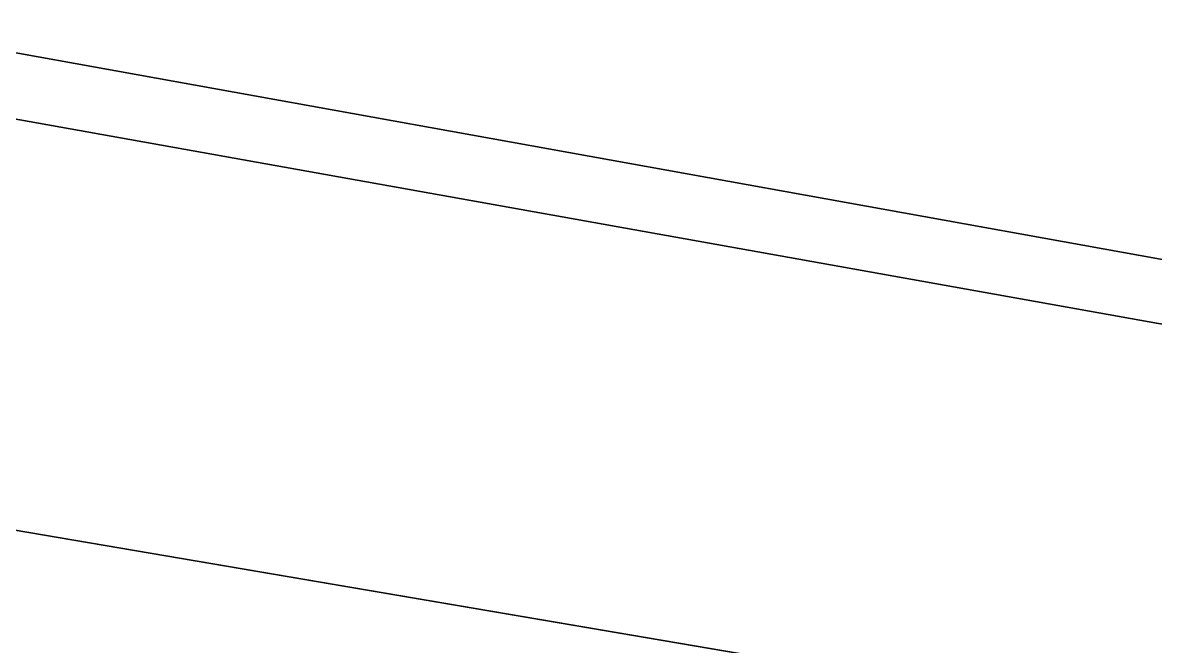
# Model space of a CAD drawing. Header units: metres. Extents: x 503497 to 504361, y 6966567 to 6966857.
# Drawn here: x 504137.9305 to 504138.0007, y 6966712.1804 to 6966712.219 of the extents above; entities that cross this region are included whole.
import ezdxf

# ---------------------------------------------------------------- set-up
doc = ezdxf.new("R2010")
doc.units = ezdxf.units.M

msp = doc.modelspace()

# ---------------------------------------------------------------- linework, layer by layer
at = {"layer": 'SHADOW_APPROVED_20260122T071500'}
for points in [[(504128.3574, 6966713.6393), (504140.8554, 6966711.6898), (504058.2889, 6966726.4579), (504045.7909, 6966728.4074), (504128.3574, 6966713.6393)], [(504140.8554, 6966711.6898), (504140.7719, 6966711.1544), (504058.2054, 6966725.9225), (504058.2889, 6966726.4579), (504140.8554, 6966711.6898)], [(504140.8554, 6966711.6898), (504140.8554, 6966711.6898), (504058.2889, 6966726.4579), (504058.2889, 6966726.4579), (504140.8554, 6966711.6898)]]:
    msp.add_lwpolyline(points, close=True, dxfattribs=at)
at = {"layer": 'SHADOW_APPROVED_20260126T071100'}
for points in [[(504128.3574, 6966713.6393), (504140.8554, 6966711.6898), (504052.4303, 6966726.7356), (504039.9323, 6966728.6851), (504128.3574, 6966713.6393)], [(504140.8554, 6966711.6898), (504140.7719, 6966711.1544), (504052.3468, 6966726.2002), (504052.4303, 6966726.7356), (504140.8554, 6966711.6898)], [(504140.8554, 6966711.6898), (504140.8554, 6966711.6898), (504052.4303, 6966726.7356), (504052.4303, 6966726.7356), (504140.8554, 6966711.6898)]]:
    msp.add_lwpolyline(points, close=True, dxfattribs=at)
at = {"layer": 'SHADOW_APPROVED_20261122T065200'}
for points in [[(504128.3574, 6966713.6393), (504140.8554, 6966711.6898), (504060.6913, 6966726.1406), (504048.1933, 6966728.0901), (504128.3574, 6966713.6393)], [(504140.8554, 6966711.6898), (504140.7719, 6966711.1544), (504060.6078, 6966725.6052), (504060.6913, 6966726.1406), (504140.8554, 6966711.6898)], [(504140.8554, 6966711.6898), (504140.8554, 6966711.6898), (504060.6913, 6966726.1406), (504060.6913, 6966726.1406), (504140.8554, 6966711.6898)]]:
    msp.add_lwpolyline(points, close=True, dxfattribs=at)
at = {"layer": 'SHADOW_COMPARATOR_RL48_20260122T071500'}
for points in [[(504128.3574, 6966713.6393), (504140.8554, 6966711.6898), (504089.3713, 6966720.8984), (504076.8733, 6966722.8479), (504128.3574, 6966713.6393)], [(504140.8554, 6966711.6898), (504140.7719, 6966711.1544), (504089.2878, 6966720.363), (504089.3713, 6966720.8984), (504140.8554, 6966711.6898)], [(504140.8554, 6966711.6898), (504140.8554, 6966711.6898), (504089.3713, 6966720.8984), (504089.3713, 6966720.8984), (504140.8554, 6966711.6898)]]:
    msp.add_lwpolyline(points, close=True, dxfattribs=at)
at = {"layer": 'SHADOW_COMPARATOR_RL48_20260126T071100'}
for points in [[(504128.3574, 6966713.6393), (504140.8554, 6966711.6898), (504085.7182, 6966721.0716), (504073.2202, 6966723.0211), (504128.3574, 6966713.6393)], [(504140.8554, 6966711.6898), (504140.7719, 6966711.1544), (504085.6347, 6966720.5362), (504085.7182, 6966721.0716), (504140.8554, 6966711.6898)], [(504140.8554, 6966711.6898), (504140.8554, 6966711.6898), (504085.7182, 6966721.0716), (504085.7182, 6966721.0716), (504140.8554, 6966711.6898)]]:
    msp.add_lwpolyline(points, close=True, dxfattribs=at)
at = {"layer": 'SHADOW_COMPARATOR_RL48_20261122T065200'}
for points in [[(504128.3574, 6966713.6393), (504140.8554, 6966711.6898), (504090.8693, 6966720.7005), (504078.3713, 6966722.65), (504128.3574, 6966713.6393)], [(504140.8554, 6966711.6898), (504140.7719, 6966711.1544), (504090.7858, 6966720.1651), (504090.8693, 6966720.7005), (504140.8554, 6966711.6898)], [(504140.8554, 6966711.6898), (504140.8554, 6966711.6898), (504090.8693, 6966720.7005), (504090.8693, 6966720.7005), (504140.8554, 6966711.6898)]]:
    msp.add_lwpolyline(points, close=True, dxfattribs=at)

doc.saveas('drawing.dxf')
